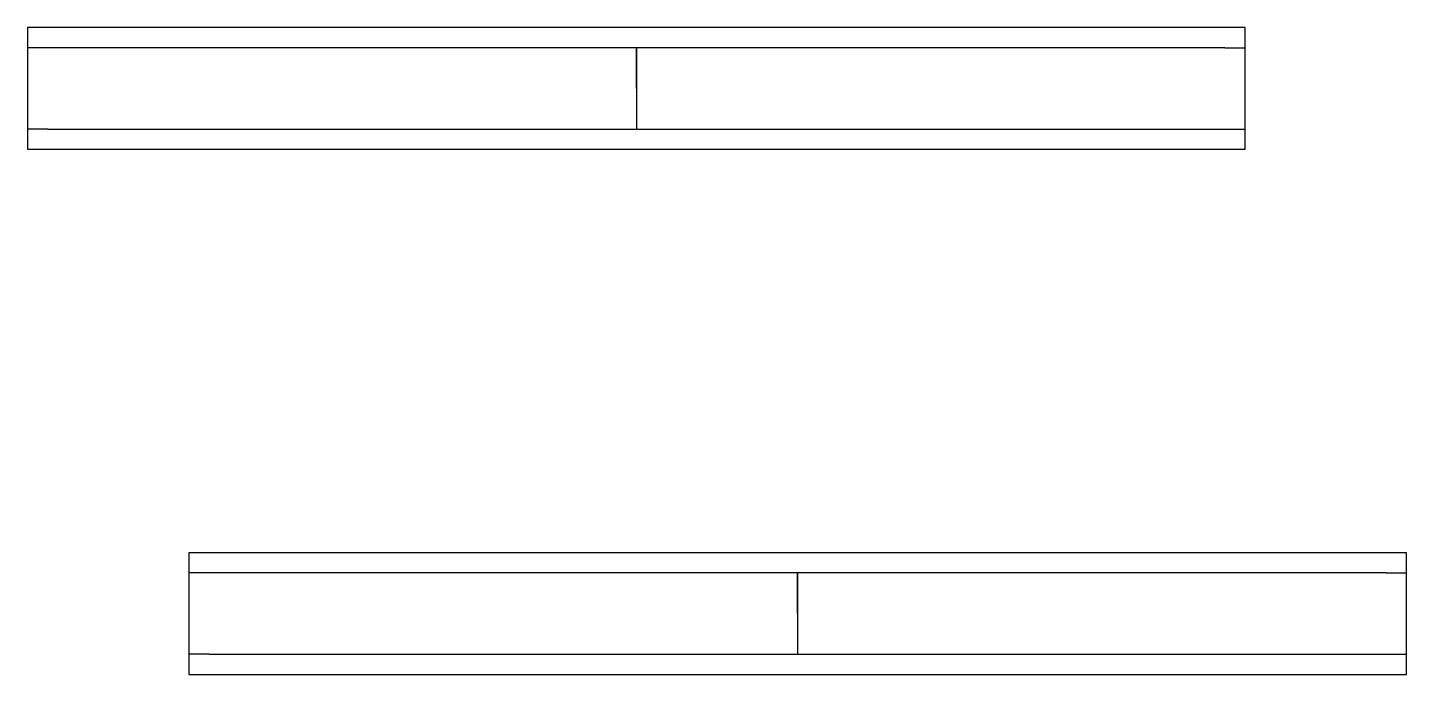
# Model space of a CAD drawing. Header units: inches. Extents: x 1717 to 3583, y 1548 to 3756.
# Drawn here: x 3514.6 to 3582.6, y 3723.8 to 3755.6 of the extents above.
import ezdxf

# ---------------------------------------------------------------- set-up
doc = ezdxf.new("R2010")
doc.units = ezdxf.units.IN
doc.layers.add('door and window', color=200, linetype='Continuous')

# ---------------------------------------------------------------- blocks, each defined once
blk = doc.blocks.new('window1')
at = {"layer": 'door and window'}
for p, q in [((1817.303, 1871.818), (1817.303, 1877.818)), ((1758.303, 1876.818), (1757.303, 1876.818)), ((1787.303, 1874.818), (1787.303, 1876.818)), ((1787.303, 1876.818), (1787.303, 1872.818)), ((1816.303, 1876.818), (1817.303, 1876.818)), ((1758.303, 1872.818), (1757.303, 1872.818)), ((1816.303, 1872.818), (1817.303, 1872.818))]:
    blk.add_line(p, q, dxfattribs=at)
blk.add_lwpolyline([(1757.303, 1871.818), (1817.303, 1871.818), (1817.303, 1877.818), (1757.303, 1877.818)], close=True, dxfattribs=at)
blk.add_lwpolyline([(1757.303, 1871.818), (1817.303, 1871.818), (1817.303, 1877.818), (1757.303, 1877.818)], close=True, dxfattribs=at)
for points in [[(1816.303, 1876.818), (1758.303, 1876.818)], [(1758.303, 1872.818), (1816.303, 1872.818)]]:
    blk.add_lwpolyline(points, dxfattribs=at)

msp = doc.modelspace()

# ---------------------------------------------------------------- linework, layer by layer
at = {"layer": 'door and window'}
for p, q in [((3582.553, 3723.755), (3582.553, 3729.755)), ((3523.553, 3728.755), (3522.553, 3728.755)), ((3552.553, 3726.755), (3552.553, 3728.755)), ((3552.553, 3728.755), (3552.553, 3724.755)), ((3581.553, 3728.755), (3582.553, 3728.755)), ((3523.553, 3724.755), (3522.553, 3724.755)), ((3581.553, 3724.755), (3582.553, 3724.755))]:
    msp.add_line(p, q, dxfattribs=at)
msp.add_lwpolyline([(3522.553, 3723.755), (3582.553, 3723.755), (3582.553, 3729.755), (3522.553, 3729.755)], close=True, dxfattribs=at)
msp.add_lwpolyline([(3522.553, 3723.755), (3582.553, 3723.755), (3582.553, 3729.755), (3522.553, 3729.755)], close=True, dxfattribs=at)
for points in [[(3581.553, 3728.755), (3523.553, 3728.755)], [(3523.553, 3724.755), (3581.553, 3724.755)]]:
    msp.add_lwpolyline(points, dxfattribs=at)

# ---------------------------------------------------------------- block references
msp.add_blockref('window1', (1757.303, 1877.818), dxfattribs=at)

doc.saveas('drawing.dxf')
